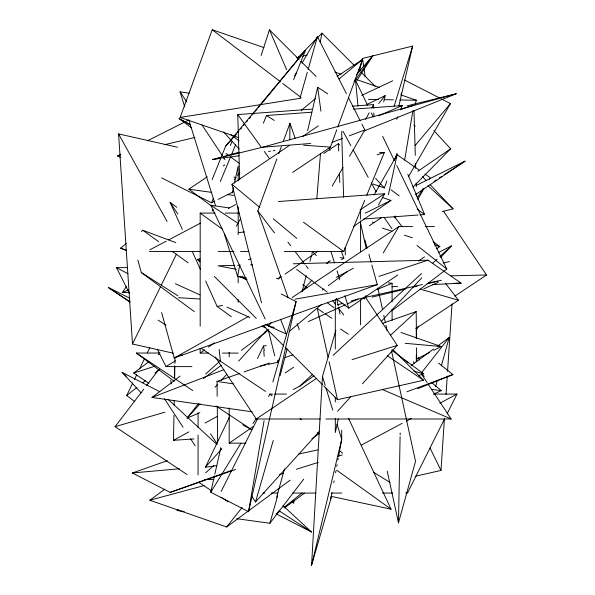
<?xml version="1.0" encoding="UTF-8"?>
<svg xmlns="http://www.w3.org/2000/svg" width="595" height="595" viewBox="0 0 595 595"><rect width="100%" height="100%" fill="white"/><g stroke="black" fill="none" stroke-linecap="round" stroke-linejoin="round"><path stroke-width="0.89" d="M341.709 430.148L341.709 439.378L338.585 456.506M289.81 139.937L289.936 123.262L295.12 138.114M193.903 438.939L173.502 440.307L173.956 415.317M174.142 405.143L174.223 400.517M174.625 378.301L174.848 366.275M174.893 363.493L175.012 357.015M391.666 351.571L415.526 461.318L398.471 522.856L400.1 436.7M400.137 434.848L400.175 432.996M332.003 492.556L330.85 498.863L311.557 565.25L322.46 376.523L335.833 330.5M330.85 498.863L330.954 497.018M415.63 476.171L440.992 470.444L444.428 418.62M446.027 394.552L447.254 376.047M447.559 371.414L452.036 303.859M316.815 198.685L320.519 153.294M394.968 217.815L395.281 215.978M404.622 160.122L412.9 110.67M214.431 475.94L210.742 492.244L248.554 511.67L264.106 420.702M245.847 277.709L237.628 276.474L239.621 265.504M333.81 482.642L334.137 480.842M335.617 472.728L335.952 470.928M336.77 466.421L337.105 464.613M337.923 460.106L338.25 458.306M320.199 42.223L321.977 33.142L354.137 65.286M232.333 192.959L233.5 187.574M234.475 183.089L238.179 166.035L238.179 180.873M338.243 419.021L335.312 432.483L335.312 418.575M388.416 194.617L397.118 154.767L418.947 169.895M214.84 474.133L220.581 448.779M248.554 511.67L296.094 301.583L281.301 293.982M383.708 101.976L385.151 95.639L366.832 104.527M307.645 130.721L317.641 87.272L327.733 93.832M359.581 71.11L362.496 58.436L412.647 46.075L398.91 105.813M311.557 565.25L341.709 439.378L337.097 424.332M292.071 501.957L293.603 502.998L294.272 500.298M280.126 375.653L287.117 348.856M302.022 291.684L306.217 275.604M309.943 261.317L311.341 255.954M311.81 254.169L312.509 251.484L316.28 255.582M276.593 497.42L284.499 468.875M435.637 386.505L437.362 380.264M441.319 365.992L449.225 337.454L437.28 346.26M300.252 97.216L307.325 72.278M308.084 69.608L317.44 36.652L346.387 93.601M236.743 518.706L269.892 523.258L277.679 495.843M251.44 495.747L255.53 501.942L273.261 440.449M272.852 381.923L296.094 301.583M394.143 106.118L412.647 46.075M261.138 55.491L269.453 29.847L298.995 59.374M238.855 137.698L180.136 117.423L212.244 29.75L263.957 47.607M288.017 297.426L257.828 210.928L276.898 158.85M278.81 153.644L281.353 146.697M283.257 141.491L289.936 123.262M292.658 172.349L330.418 147.136L336.777 129.777M337.729 127.174L362.534 59.463L337.097 76.443M372.953 184.004L384.348 187.938L386.891 180.992M394.522 160.159L397.066 153.213M414.871 104.601L416.455 100.265L400.68 94.821M364.49 299.062L365.843 295.618M212.162 179.549L225.654 146.139L305.413 50.486L293.655 79.618M263.354 123.239L266.463 115.527L311.743 112.21M396.753 119.275L397.795 116.702M400.561 109.852L402.287 105.568L353.318 109.16M284.202 251.507L343.694 251.507L364.683 200.307M366.788 195.19L384.273 152.521L379.625 152.521M161.602 177.883L211.485 202.769L213.263 198.499M220.373 181.416L230.674 156.641M231.381 154.931L235.642 144.682M230.317 145.47L232.221 141.231M267.847 364.445L277.843 362.303L279.419 358.934M216.461 465.654L205.439 467.246L229.447 417.08M257.464 358.554L263.466 346.007L266.225 345.613M134.782 401.64L126.698 395.504L132.752 382.979M134.366 379.64L136.791 374.627M139.617 368.781L144.459 358.763M147.285 352.917L149.709 347.904M173.271 353.192L132.499 343.992L160.59 286.574M161.401 284.908L176.462 254.117M221.199 491.411L257.494 418.821M268.628 396.545L269.87 394.069L272.644 394.069M444.614 418.821L407.493 493.062L405.641 493.062M447.09 413.867L456.99 394.069L433.829 394.069M274.325 327.302L268.814 326.506L270.985 322.438M365.665 119.342L369.183 112.797M371.823 107.888L373.578 104.608L352.329 106.17M416.307 330.091L418.553 326.038M236.312 226.286L240.811 218.209M378.435 205.022L384.72 193.725L278.467 201.519M374.039 194.967L397.118 154.767M408.453 176.752L450.452 103.59L441.416 98.956M417.779 199.422L424.242 188.169M294.614 75.907L296.474 72.702M302.067 63.085L317.44 36.652M332.233 185.997L342.951 167.567M349.473 156.359L364.847 129.918L361.909 124.139M383.277 252.912L398.903 226.583L412.573 226.583M210.742 492.244L240.916 443.245M253.083 423.484L256.006 418.746M356.911 80.407L372.946 55.439L356.65 74.524M417.207 197.919L423.224 188.593M429.24 179.266L430.237 177.719L424.971 174.067M129.784 292.539L122.362 292.539L126.452 286.351M212.088 210.928L213.144 209.418M354.553 80.994L372.946 55.439M234.274 179.705L235.962 177.503M237.65 175.294L239.897 172.357M187.023 474.512L115.066 426.667L143.789 389.175M146.608 385.501L158.999 369.331M269.892 523.258L303.688 479.154M199.846 412.655L187.068 418.136L198.477 403.618M421.305 373.072L449.225 337.454M164.756 489.231L149.828 500.239L226.65 526.984L242.068 507.55M236.483 134.135L225.654 146.139M237.658 132.707L238.84 131.272M240.611 129.13L241.786 127.702M243.556 125.552L244.731 124.124M246.501 121.982L247.676 120.554M249.446 118.405L250.621 116.977M252.392 114.835L254.162 112.686M255.337 111.258L257.107 109.116M258.282 107.68L260.052 105.538M261.227 104.11L305.413 50.486M378.651 103.53L385.151 95.639M276.467 278.289L278.207 278.906L280.543 276.073M415.139 145.537L450.452 103.59M205.439 467.246L221.34 449.285M187.068 418.136L200.121 403.715M215.033 387.233L217.517 384.482M221.251 380.361L226.844 374.181M238.655 361.135L267.244 329.541M301.427 291.773L311.988 280.096M326.908 263.615L328.767 261.555L330.47 260.826M255.53 501.942L319.545 431.204M337.566 411.286L350.619 396.865M362.429 383.82L397.229 345.36L365.025 296.578M381.261 321.449L421.714 277.88M440.672 257.457L451.419 245.884L438.27 252.637M297.269 58.243L321.977 33.142M412.923 187.12L450.631 148.795L433.829 130.558M293.209 389.524L299.783 386.148L312.702 374.196M333.103 355.327L421.498 273.559M432.379 263.496L437.139 259.093M439.861 256.579L451.419 245.884M390.32 335.424L416.195 311.587L416.47 338.51M326.722 263.436L328.767 261.555M205.602 374.054L219.347 361.708M205.662 472.787L213.947 465.416M289.088 331.623L321.679 304.32M301.368 110.306L315.595 98.48M339.061 78.971L362.534 59.463M126.601 250.547L120.569 248.13L126.319 243.534M141.402 231.455L142.837 230.302L175.8 242.626M277.419 512.712L279.583 510.971M283.927 507.49L302.015 492.995M126.698 395.504L136.887 387.434M142.711 382.816L145.626 380.51M155.087 373.013L159.46 369.555M354.077 81.441L355.55 80.325L367.658 105.382M252.273 411.837L152.008 397.445L180.121 376.114M391.688 310.895L446.8 269.052L396.731 165.507M148.981 383.381L133.674 373.035L148.549 361.976M158.21 354.784L159.698 353.675M203.408 378.554L221.258 365.278M241.339 350.343L268.858 329.875M322.401 290.04L323.888 288.939M328.351 285.615L346.945 271.789L353.378 268.159M311.854 438.768L319.314 433.264M411.152 365.538L433.547 349.02M226.65 526.984L290.115 480.18M276.132 514.073L279.866 511.321M284.343 508.018L304.506 493.151M299.783 386.148L313.915 375.795M200.18 348.454L200.18 353.088L204.673 349.83M208.414 347.123L214.401 342.779M278.207 278.906L281.249 276.787M285.057 274.131L317.812 251.343M353.616 226.435L390.937 200.463L382.235 197.399M229.194 407.939L229.194 443.171L253.53 426.325M417.869 171.278L450.631 148.795M211.173 205.781L188.868 189.188L207.231 176.775M223.304 165.916L224.828 164.882M261.525 302.862L231.953 184.264L289.341 145.477M302.349 136.686L318.422 125.828M369.331 225.713L381.648 217.487M415.317 194.736L465.059 161.119L416.277 185.424M336.115 298.72L348.759 308.128L397.735 275.031M418.397 261.064L424.518 256.928M436.76 248.658L439.824 246.59L433.13 241.607M285.25 372.924L293.67 367.234M215.375 357.052L256.274 418.992L316.696 378.249M341.567 259.703L343.88 258.163L341.277 251.216M323.754 153.413L338.458 143.64L339.581 145.106M292.13 297.582L398.903 226.583M454.915 296.065L486.561 275.002L443.558 211.262M415.875 328.514L458.433 300.215L445.477 283.309M359.982 209.938L384.72 193.725M433.963 181.497L436.291 179.965M439.4 177.927L441.735 176.403M444.844 174.365L465.059 161.119M157.34 349.287L165.998 366.609L175.518 360.801M161.617 312.524L174.223 358.004L248.636 316.347M173.502 440.307L188.89 431.896M205.096 423.038L217.242 416.396M178.507 509.595L176.879 510.473L184.249 511.484M361.247 445.157L402.161 423.328M406.251 421.141L411.167 418.523M439.809 403.239L456.99 394.069M149.881 249.788L166.228 241.176M168.683 239.889L200.552 223.103M228.339 208.466L235.694 204.598M336.242 277.337L346.945 271.789M416.5 359.194L429.649 352.441M433.755 350.329L441.155 346.528L400.971 332.441M120.867 157.556L117.542 155.897L120.852 154.231M147.322 140.874L188.697 120.004M211.485 202.769L214.795 201.095M218.105 199.429L233.002 191.917M365.241 213.189L390.937 200.463M361.745 95.341L392.767 80.823M308.143 321.687L345.383 304.804M347.078 304.038L358.078 299.054L422.405 284.536M423.826 288.835L438.218 282.313M433.673 394.083L441.297 390.625L431.375 382.317M378.621 115.846L402.287 105.568M122.362 292.539L128.319 289.988M376.747 289.661L392.098 283.272L392.098 301.784M364.207 130.922L456.276 93.757L407.01 105.895M417.616 388.743L452.921 374.582L438.56 363.084M152.008 397.445L223.921 369.674M332.07 142.354L342.423 138.427M349.317 135.809L364.847 129.918M406.95 391.77L452.921 374.582M174.223 358.004L377.297 284.663L371.853 265.043M167.284 460.731L132.343 472.973L170.148 492.4L231.671 470.392M217.175 396.255L217.026 381.402L239.733 373.437M244.106 371.905L269.438 363.024M285.161 357.513L293.023 354.761M382.131 323.524L416.195 311.587M170.148 492.4L235.665 469.433M248.435 259.717L251.053 258.803M418.434 375.616L423.67 373.794L391.57 350.113M378.874 276.415L427.998 260.186L461.125 283.131L432.535 284.618M401.484 109.197L412.937 105.464M133.674 373.035L154.886 366.215M352.076 359.64L397.229 345.36M377.185 154.745L384.273 152.521M279.568 474.52L283.101 473.412M296.355 469.262L318.437 462.345M337.878 456.261L342.296 454.878M115.066 426.667L164.979 412.194M337.625 304.774L342.965 303.286M350.968 301.04L358.078 299.054M220.797 158.374L212.527 159.572L221.444 157.102M223.229 156.611L239.287 152.179M212.527 159.572L262.685 147.203L456.276 93.757M149.828 500.239L204.189 485.542M296.414 57.678L300.899 56.57M302.684 56.131L307.161 55.03M442.33 211.508L453.078 208.852L430.14 184.673M372.091 297.113L405.418 289.021M413.525 287.058L417.125 286.18M427.031 283.778L437.838 281.16M117.542 155.897L120.235 155.258M164.309 144.749L194.892 137.46M199.98 262.053L197.362 259.435L200.084 258.818M443.141 263.02L449.485 261.584M427.835 283.309L441.423 280.238M323.739 385.932L337.491 399.699L423.558 380.272L392.782 349.466M298.779 454.03L317.715 449.902M260.58 365.999L266.032 364.832M294.956 299.188L377.297 284.663M205.647 281.026L217.108 306.388L222.493 305.488M180.136 117.423L300.921 98.212M222.634 158.106L239.168 155.712M268.568 151.45L270.405 151.19M273.164 150.788L275.002 150.52M238.885 232.638L244.411 231.879M132.343 472.973L179.4 468.778M262.685 147.203L310.694 143.484M239.696 179.526L237.755 114.567L311.668 109.153M363.619 219.005L418.136 215.011M419.981 214.869L424.607 214.535L407.82 174.261M391.964 286.731L397.497 286.44M234.802 265.34L218.082 265.787L236.327 269.349M237.591 265.266L240.38 265.192M250.592 264.916L252.451 264.864M293.32 263.778L427.998 260.186M453.695 283.332L461.125 283.131M450.46 275.827L486.561 275.002M200.18 326.201L200.18 213.099L215.018 213.099M225.215 213.099L239.123 213.099M425.321 226.583L434.432 226.583M149.405 251.507L200.53 251.507M218.194 251.507L233.999 251.507M240.506 251.507L248.874 251.507M129.293 293.194L116.508 267.624L127.62 267.624M174.342 381.343L136.329 353.036L160.018 353.036M200.18 353.088L208.525 353.088M222.433 353.088L238.201 353.088M165.998 366.609L191.94 366.609M274.496 394.069L286.537 394.069M256.274 418.992L320.296 418.992M325.867 418.992L451.136 418.992L428.125 384.147M229.194 443.171L245.869 443.171M204.554 479.54L213.828 479.54M262.983 493.062L264.834 493.062M271.32 493.062L277.805 493.062M292.628 493.062L315.789 493.062M331.534 493.062L341.723 493.062M382.481 493.062L392.678 493.062M368.394 99.343L378.561 99.536M384.102 99.648L393.347 99.819M399.818 99.945L416.455 100.265M178.485 297.723L199.801 298.973M303.621 145.187L330.418 147.136M405.165 343.315L441.155 346.528M388.409 282.915L392.098 283.272M340.214 257.68L343.88 258.163M431.197 389.286L441.297 390.625M188.868 189.188L211.738 192.386M227.29 194.558L233.694 195.45M265.206 318.98L210.779 205.268L229.164 207.915M184.733 106.847L180.054 91.831L189.18 93.207M217.026 381.402L233.456 383.901M331.088 496.342L391.064 509.186L348.484 418.255M132.499 343.992L118.576 133.912L177.459 147.203M180.516 354.828L182.33 355.237M413.867 371.139L423.67 373.794M420.107 289.103L458.433 300.215M382.362 228.116L392.09 231.239M404.466 235.218L412.417 237.777M434.521 244.88L439.824 246.59M334.948 72.121L341.084 74.241M355.111 79.083L379.647 87.554M242.857 277.017L246.352 278.237M372.277 222.047L373.995 222.656M120.569 248.13L126.646 250.406M197.362 259.435L199.935 260.484M238.483 276.244L247.044 279.747M382.206 389.45L451.136 418.992M175.369 283.741L199.92 294.867M227 307.139L249.855 317.499M265.095 324.401L286.255 333.996L280.602 319.24M129.866 302.052L108.439 287.571L129.933 298.281M404.429 79.983L439.772 98.108M141.037 392.76L122.079 372.336L159.884 391.755M276.177 513.864L311.52 532.019L282.96 505.609M233.961 177.05L235.598 177.912M116.508 267.624L127.962 273.73M191.731 127.999L179.088 118.591L190.504 124.727M242.76 424.837L251.618 429.687L216.022 406.028M179.088 118.591L189.545 124.489M373.4 472.237L390.052 482.404M266.463 115.527L274.295 120.435M137.862 260.052L141.32 272.54L177.838 295.745M278.929 510.726L311.52 532.019M108.439 287.571L130.208 301.836M158.196 320.17L165.968 325.264M200.954 348.179L265.534 391.428M210.779 205.268L236.884 222.619M136.329 353.036L192.81 390.595M198.633 482.233L211.783 490.972M221.065 497.152L228.034 501.778M340.541 329.02L348.246 334.167M323.449 312.635L317.291 308.47L328.09 357.245M324.989 313.677L331.921 318.355M387.36 355.817L423.558 380.272M261.904 325.807L264.946 327.912M142.837 230.302L158.679 241.682M172.267 251.425L188.109 262.797M336.748 470.191L391.064 509.186M200.18 213.099L222.627 229.38M303.48 222.195L343.694 251.507M182.345 229.447L170.118 202.389L176.841 207.283M217.108 306.388L231.299 316.719M391.012 189.798L399.223 195.844M417.14 209.038L424.607 214.535M302.721 284.589L307.199 287.891M327.354 302.758L334.078 307.712M141.32 272.54L194.334 311.639M225.944 153.443L228.919 155.659M230.406 156.768L239.331 163.402M296.704 269.401L327.191 292.086M212.244 29.75L280.543 81.827M282.744 83.508L301.107 97.513M231.046 134.701L239.108 140.889M241.979 276.712L245.661 279.538M416.954 245.415L446.8 269.052M269.87 394.069L272.027 395.824M300.118 418.642L301.561 419.81M317.41 432.677L318.846 433.852M339.738 450.817L342.623 453.152M231.953 184.264L259.755 207.462M273.298 218.767L296.823 238.402M404.451 359.767L407.991 362.734M422.874 375.2L424.287 376.382M427.969 185.707L453.078 208.852M168.043 399.305L217.004 444.591M220.403 447.738L221.764 448.994M122.079 372.336L126.155 376.107M358.733 69.883L360.049 71.192M361.358 72.508L375.147 86.282M413.875 124.995L415.184 126.311M300.958 61.337L316.057 76.428M214.386 276.474L256.296 318.422M263.496 325.629L283.8 345.948M285.109 347.257L322.43 384.623M422.495 176.611L426.318 180.642M375.594 178.403L384.348 187.938M223.616 131.934L239.153 149.1M394.217 216.416L402.101 226.71M287.906 242.15L290.724 245.824M295.224 251.7L304.804 264.202M305.927 265.668L308.18 268.613M332.404 300.222L335.781 304.633M338.034 307.57L343.665 314.926M257.828 210.928L274.488 232.957M237.755 114.567L261.584 147.664M264.292 151.428L269.171 158.196M383.931 217.242L391.867 228.614M180.054 91.831L186.689 101.849M202.01 124.965L222.441 155.786M223.46 157.325L224.992 159.638M170.118 202.389L177.816 214.014M413.302 361.693L414.321 363.248M421.483 374.084L427.106 382.6M210.541 433.8L217.182 443.87M164.421 398.71L183.074 427.27M190.638 438.85L195.175 445.804M118.576 133.912L167.061 221.474M342.899 131.145L350.879 145.715M353.095 149.762L368.179 177.28M371.28 182.94L376.159 191.85M348.484 97.729L360.228 120.837M430.007 447.976L440.992 470.444M371.295 112.894L373.31 117.074M382.6 136.277L394.306 160.494M267.609 324L268.814 326.506M192.274 251.432L200.299 269.185M269.453 29.847L286.678 69.786M418.486 357.476L419.535 360.034M297.165 323.635L299.3 329.749M330.902 251.402L334.524 262.923M337.038 270.904L339.827 279.762M344.855 295.715L348.759 308.128M188.868 120.101L215.591 205.796M224.404 234.066L237.628 276.474M322.46 376.523L325.175 385.374M325.986 388.029L332.761 410.163M364.936 240.068L367.16 248.093M368.893 254.34L371.116 262.365M170.579 380.354L171.568 383.916M293.134 501.206L293.603 502.998M329.288 147.88L329.957 150.58M268.241 329.823L274.741 355.877M360.362 222.166L366.193 248.383M329.095 361.76L337.491 399.699M377.862 288.084L382.592 309.846M383.782 315.291L385.359 322.55M385.947 325.264L387.129 330.708M387.233 471.158L398.471 522.856M336.681 298.772L338.243 305.949M338.629 307.741L339.998 314.026M263.466 346.007L264.314 350.514M277.538 360.481L277.843 362.303M362.496 58.436L363.716 66.67M363.984 68.499L365.204 76.733M317.641 87.272L320.928 111.183M219.153 349.429L220.388 360.92M355.55 80.325L357.997 106.245M263.764 350.693L264.202 356.249M401.342 92.999L401.528 95.773M338.458 143.64L338.704 151.033M339.447 173.227L339.752 182.472M413.986 110.744L415.317 155.288M415.57 163.632L415.704 168.273M416.15 183.119L416.262 186.83M416.455 193.33L416.537 196.112M373.578 104.608L373.69 108.32M373.824 112.961L373.935 116.672M341.649 131.502L343.627 197.384M345.122 247.49L345.345 254.913M174.447 365.836L174.64 376.025M416.56 347.8L416.701 361.73M217.287 407.404L217.644 442.687M416.314 327.28L416.314 338.406M416.314 355.096L416.314 361.582M392.098 309.184L392.098 320.288M360.577 209.827L360.577 219.101M360.577 220.953L360.577 251.544M360.577 299.754L360.577 324.788M335.312 299.902L335.312 349.042M335.312 397.252L335.312 401.885M238.179 206.829L238.179 234.646M238.179 276.363L238.179 282.848M238.179 299.538L238.179 302.32M229.194 352.314L229.194 356.948M198.068 412.789L198.068 427.627M198.068 435.042L198.068 474.907"/></g></svg>
